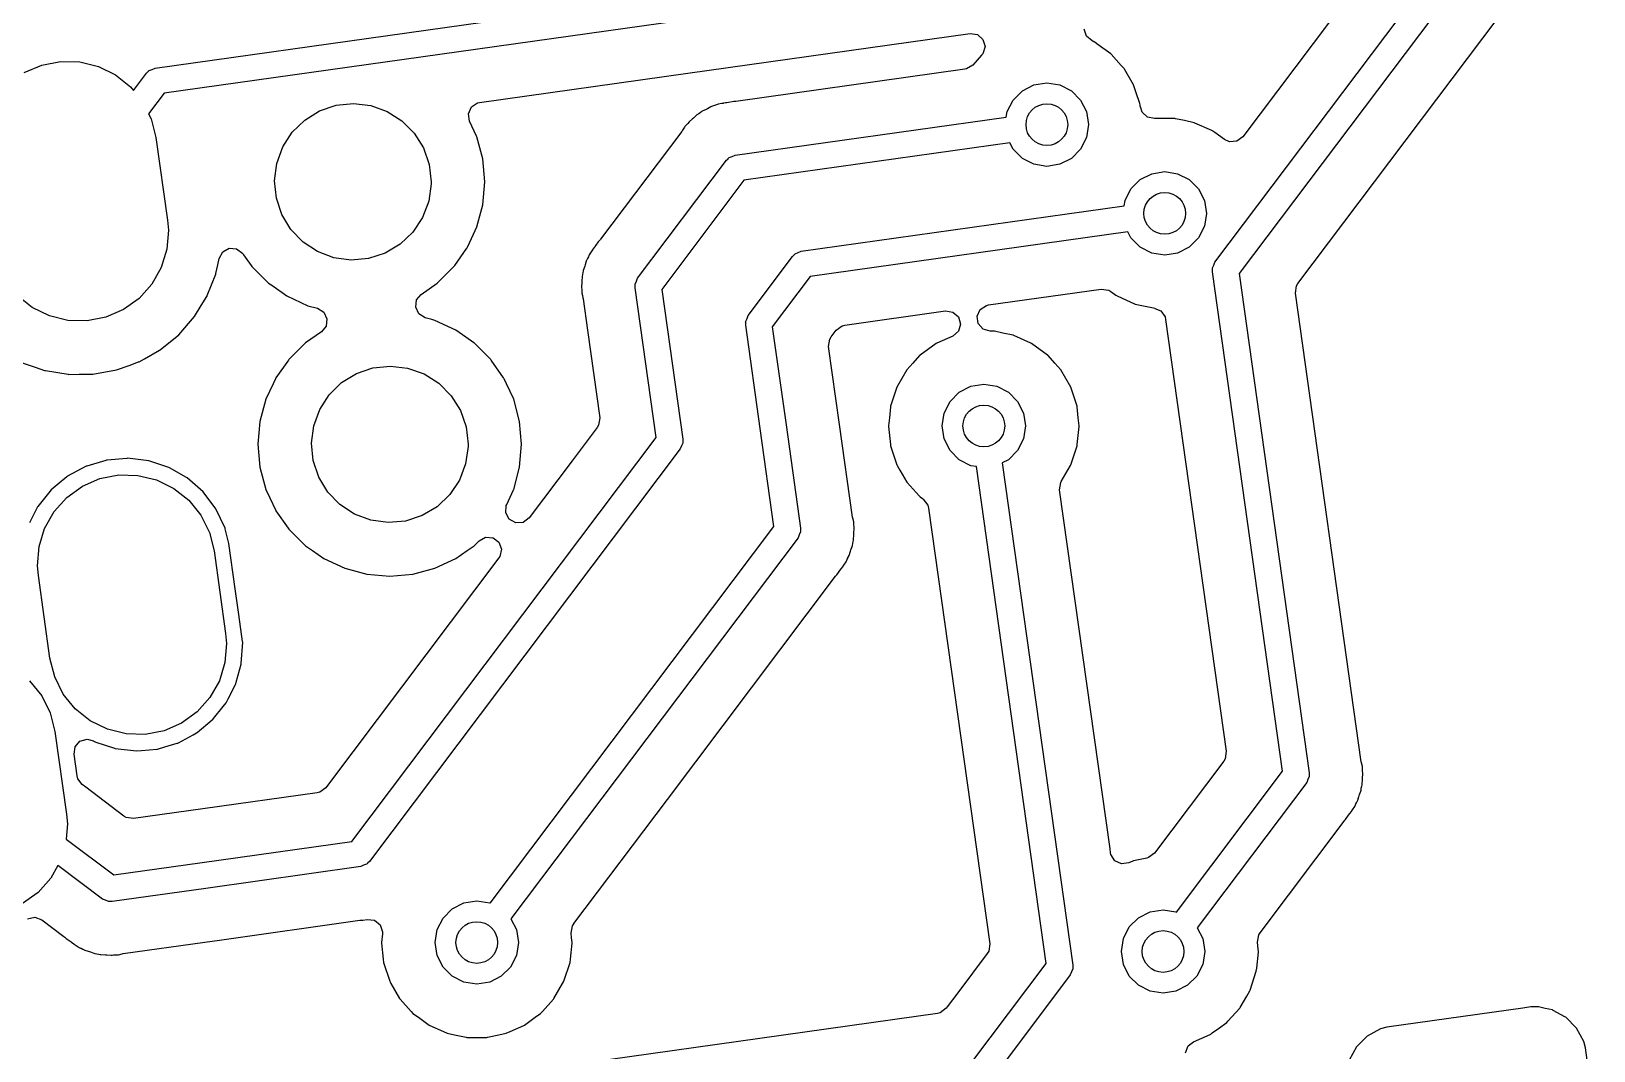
# Model space of a CAD drawing. Extents: x 3.26 to 8.16, y -5.38 to -2.28.
# Drawn here: x 3.858 to 4.448, y -3.529 to -3.144 of the extents above; entities that cross this region are included whole.
import ezdxf

# ---------------------------------------------------------------- set-up
doc = ezdxf.new("R2010")
doc.units = 0
doc.header["$MEASUREMENT"] = 0
doc.layers.add('BLACK', color=7, linetype='CONTINUOUS')

msp = doc.modelspace()

# ---------------------------------------------------------------- linework, layer by layer
at = {"layer": 'BLACK', "linetype": 'CONTINUOUS'}
for p, q in [((4.30472, -3.23127), (4.52451, -2.93959)), ((4.49838, -2.941), (4.31521, -3.18408)), ((4.53228, -2.94564), (4.31381, -3.23556)), ((4.33602, -3.23935), (4.50147, -3.01979)), ((3.90489, -3.15813), (4.31171, -3.10095)), ((4.3151, -3.11042), (3.90828, -3.16759)), ((4.10591, -3.16003), (4.21232, -3.14508)), ((4.21232, -3.14508), (4.21509, -3.14548)), ((4.21509, -3.14548), (4.21719, -3.14732)), ((4.21719, -3.14732), (4.21797, -3.15001)), ((4.25623, -3.14606), (4.25542, -3.14338)), ((4.25836, -3.14787), (4.25623, -3.14606)), ((4.2167, -3.15331), (4.21338, -3.157)), ((4.21718, -3.15269), (4.2167, -3.15331)), ((4.21797, -3.15001), (4.21718, -3.15269)), ((4.25837, -3.14787), (4.25836, -3.14787)), ((4.25906, -3.14818), (4.25837, -3.14787)), ((4.25929, -3.14828), (4.25906, -3.14818)), ((4.25906, -3.14818), (4.25906, -3.14818)), ((4.2595, -3.14844), (4.25929, -3.14828)), ((4.26069, -3.1493), (4.2595, -3.14844)), ((4.2595, -3.14844), (4.2595, -3.14844)), ((4.26538, -3.1527), (4.26069, -3.1493)), ((4.26555, -3.1529), (4.26538, -3.1527)), ((4.26935, -3.15712), (4.26555, -3.1529)), ((4.26555, -3.1529), (4.26555, -3.1529)), ((3.85555, -3.15985), (3.86219, -3.15698)), ((3.86219, -3.15698), (3.86928, -3.1556)), ((3.86928, -3.1556), (3.87651, -3.15578)), ((3.87651, -3.15578), (3.88353, -3.1575)), ((3.88353, -3.1575), (3.89001, -3.1607)), ((3.90227, -3.15942), (3.90237, -3.15927)), ((3.90237, -3.15927), (3.90247, -3.15922)), ((3.90247, -3.15922), (3.90265, -3.15905)), ((3.90265, -3.15905), (3.90379, -3.15863)), ((3.90379, -3.15863), (3.90489, -3.15813)), ((4.21038, -3.15859), (4.12395, -3.17074)), ((4.211, -3.15846), (4.21038, -3.15859)), ((4.21338, -3.157), (4.211, -3.15846)), ((4.27041, -3.15829), (4.26935, -3.15712)), ((4.27054, -3.15851), (4.27041, -3.15829)), ((4.27396, -3.16444), (4.27054, -3.15851)), ((3.89001, -3.1607), (3.89566, -3.16521)), ((3.89675, -3.16655), (3.90165, -3.16004)), ((3.90165, -3.16004), (3.90227, -3.15942)), ((4.02731, -3.17108), (4.10591, -3.16003)), ((4.23206, -3.16669), (4.23645, -3.16445)), ((4.23645, -3.16445), (4.24131, -3.16368)), ((4.24131, -3.16368), (4.24618, -3.16445)), ((4.24618, -3.16445), (4.25057, -3.16669)), ((4.27417, -3.1648), (4.27396, -3.16444)), ((4.27491, -3.16708), (4.27417, -3.1648)), ((3.89566, -3.16521), (3.89675, -3.16655)), ((3.90828, -3.16759), (3.90246, -3.17532)), ((4.12321, -3.17075), (4.12057, -3.17121)), ((4.12351, -3.17078), (4.12321, -3.17075)), ((4.12395, -3.17074), (4.12351, -3.17078)), ((4.22633, -3.17456), (4.22857, -3.17017)), ((4.22857, -3.17017), (4.23206, -3.16669)), ((4.25057, -3.16669), (4.25405, -3.17017)), ((4.25405, -3.17017), (4.25629, -3.17456)), ((4.27632, -3.17143), (4.27491, -3.16708)), ((3.90246, -3.17532), (3.90345, -3.17729)), ((3.96135, -3.17774), (3.96695, -3.17429)), ((3.96695, -3.17429), (3.97318, -3.17217)), ((3.97318, -3.17217), (3.97973, -3.17148)), ((3.97973, -3.17148), (3.98627, -3.17226)), ((3.98627, -3.17226), (3.99247, -3.17447)), ((3.99247, -3.17447), (3.99803, -3.178)), ((4.02309, -3.17532), (4.02423, -3.17277)), ((4.02351, -3.17809), (4.02309, -3.17532)), ((4.02423, -3.17277), (4.02657, -3.17124)), ((4.02657, -3.17124), (4.02731, -3.17108)), ((4.10804, -3.17695), (4.10769, -3.17725)), ((4.10907, -3.17595), (4.10804, -3.17695)), ((4.10929, -3.17574), (4.10907, -3.17595)), ((4.10907, -3.17595), (4.10907, -3.17595)), ((4.10999, -3.17534), (4.10929, -3.17574)), ((4.11063, -3.17491), (4.10999, -3.17534)), ((4.11101, -3.1746), (4.11063, -3.17491)), ((4.11125, -3.17441), (4.11101, -3.1746)), ((4.11101, -3.1746), (4.11101, -3.1746)), ((4.11284, -3.1737), (4.11125, -3.17441)), ((4.11326, -3.17348), (4.11284, -3.1737)), ((4.1145, -3.17278), (4.11326, -3.17348)), ((4.11477, -3.17262), (4.1145, -3.17278)), ((4.1145, -3.17278), (4.1145, -3.17278)), ((4.11554, -3.17242), (4.11477, -3.17262)), ((4.11627, -3.17215), (4.11554, -3.17242)), ((4.117, -3.17183), (4.11627, -3.17215)), ((4.11731, -3.17177), (4.117, -3.17183)), ((4.11872, -3.17153), (4.11731, -3.17177)), ((4.11731, -3.17177), (4.11731, -3.17177)), ((4.11917, -3.17143), (4.11872, -3.17153)), ((4.11933, -3.17139), (4.11917, -3.17143)), ((4.11917, -3.17143), (4.11917, -3.17143)), ((4.11948, -3.17137), (4.11933, -3.17139)), ((4.12012, -3.17128), (4.11948, -3.17136)), ((4.11948, -3.17136), (4.11948, -3.17137)), ((4.12042, -3.17123), (4.12012, -3.17128)), ((4.12057, -3.17121), (4.12042, -3.17123)), ((4.12367, -3.19099), (4.22601, -3.17661)), ((4.22601, -3.17661), (4.22633, -3.17456)), ((4.25629, -3.17456), (4.25706, -3.17943)), ((4.27649, -3.17195), (4.27632, -3.17143)), ((4.27656, -3.17262), (4.27649, -3.17195)), ((4.27658, -3.17278), (4.27656, -3.17262)), ((4.27724, -3.17478), (4.27658, -3.17278)), ((4.27928, -3.17669), (4.27724, -3.17478)), ((4.28196, -3.17718), (4.27928, -3.17669)), ((3.90345, -3.17729), (3.90522, -3.18429)), ((3.95308, -3.18788), (3.95664, -3.18235)), ((3.95664, -3.18235), (3.96135, -3.17774)), ((3.99803, -3.178), (4.00266, -3.18267)), ((4.00266, -3.18267), (4.00615, -3.18825)), ((4.02617, -3.1838), (4.02351, -3.17809)), ((4.10358, -3.18198), (4.07291, -3.22269)), ((4.10385, -3.1816), (4.10358, -3.18198)), ((4.1046, -3.18038), (4.10385, -3.1816)), ((4.10476, -3.18011), (4.1046, -3.18038)), ((4.1046, -3.18038), (4.1046, -3.18038)), ((4.10533, -3.17956), (4.10476, -3.18011)), ((4.10585, -3.17898), (4.10533, -3.17956)), ((4.10633, -3.17834), (4.10585, -3.17898)), ((4.10769, -3.17725), (4.10633, -3.17834)), ((4.25706, -3.17943), (4.25629, -3.1843)), ((4.28202, -3.17717), (4.28196, -3.17718)), ((4.28954, -3.17717), (4.28202, -3.17717)), ((4.28979, -3.17722), (4.28954, -3.17717)), ((4.29321, -3.17795), (4.28979, -3.17722)), ((4.28979, -3.17722), (4.28979, -3.17722)), ((4.29689, -3.17873), (4.29321, -3.17795)), ((4.29713, -3.17884), (4.29689, -3.17873)), ((4.30352, -3.18168), (4.29713, -3.17884)), ((4.29713, -3.17884), (4.29713, -3.17884)), ((4.30376, -3.18179), (4.30352, -3.18168)), ((4.30352, -3.18168), (4.30352, -3.18168)), ((4.30397, -3.18194), (4.30376, -3.18179)), ((4.30463, -3.18242), (4.30397, -3.18194)), ((4.30397, -3.18194), (4.30397, -3.18194)), ((4.30833, -3.18511), (4.30463, -3.18242)), ((3.90522, -3.18429), (3.9096, -3.21548)), ((3.95082, -3.19406), (3.95308, -3.18788)), ((4.00615, -3.18825), (4.00832, -3.19447)), ((4.02626, -3.184), (4.02617, -3.1838)), ((4.02617, -3.1838), (4.02617, -3.1838)), ((4.02851, -3.19237), (4.02626, -3.184)), ((4.22738, -3.18636), (4.12705, -3.20046)), ((4.22857, -3.18869), (4.22738, -3.18636)), ((4.23206, -3.19217), (4.22857, -3.18869)), ((4.25405, -3.18869), (4.25057, -3.19217)), ((4.25629, -3.1843), (4.25405, -3.18869)), ((4.31018, -3.18594), (4.30833, -3.18511)), ((4.31296, -3.18575), (4.31018, -3.18594)), ((4.31521, -3.18408), (4.31296, -3.18575)), ((3.95, -3.2006), (3.95082, -3.19406)), ((4.00832, -3.19447), (4.00905, -3.20101)), ((4.02926, -3.20101), (4.02851, -3.19237)), ((4.08691, -3.23737), (4.12042, -3.1929)), ((4.12042, -3.1929), (4.12104, -3.19229)), ((4.12104, -3.19229), (4.12114, -3.19214)), ((4.12114, -3.19214), (4.12124, -3.19209)), ((4.12124, -3.19209), (4.12142, -3.19191)), ((4.12142, -3.19191), (4.12256, -3.19149)), ((4.12256, -3.19149), (4.12367, -3.19099)), ((4.23645, -3.19441), (4.23206, -3.19217)), ((4.24131, -3.19518), (4.23645, -3.19441)), ((4.24618, -3.19441), (4.24131, -3.19518)), ((4.25057, -3.19217), (4.24618, -3.19441)), ((4.12705, -3.20046), (4.096, -3.24167)), ((4.27304, -3.20368), (4.27652, -3.2002)), ((4.27652, -3.2002), (4.28091, -3.19796)), ((4.28091, -3.19796), (4.28578, -3.19719)), ((4.28578, -3.19719), (4.29064, -3.19796)), ((4.29064, -3.19796), (4.29503, -3.2002)), ((4.29503, -3.2002), (4.29852, -3.20368)), ((3.95064, -3.20715), (3.95, -3.2006)), ((4.00904, -3.20183), (4.00812, -3.20835)), ((4.00905, -3.20101), (4.00904, -3.20183)), ((4.02851, -3.20964), (4.02926, -3.20101)), ((4.2708, -3.20807), (4.27304, -3.20368)), ((4.29852, -3.20368), (4.30076, -3.20807)), ((3.95272, -3.21339), (3.95064, -3.20715)), ((4.00812, -3.20835), (4.00579, -3.2145)), ((4.02626, -3.21802), (4.02851, -3.20964)), ((4.14864, -3.22724), (4.27048, -3.21012)), ((4.27048, -3.21012), (4.2708, -3.20807)), ((4.30076, -3.20807), (4.30153, -3.21294)), ((3.9096, -3.21548), (3.90992, -3.21921)), ((3.95613, -3.21902), (3.95272, -3.21339)), ((4.00579, -3.2145), (4.00214, -3.21999)), ((4.02496, -3.2208), (4.02626, -3.21802)), ((4.30076, -3.2178), (4.29852, -3.22219)), ((4.30153, -3.21294), (4.30076, -3.2178)), ((3.90992, -3.21921), (3.90934, -3.22641)), ((3.9607, -3.22376), (3.95613, -3.21902)), ((3.96621, -3.22736), (3.9607, -3.22376)), ((4.00214, -3.21999), (3.99738, -3.22453)), ((4.02269, -3.22568), (4.02496, -3.2208)), ((4.0721, -3.22364), (4.07121, -3.22489)), ((4.07228, -3.22338), (4.0721, -3.22364)), ((4.0721, -3.22364), (4.0721, -3.22364)), ((4.07251, -3.22319), (4.07228, -3.22338)), ((4.07279, -3.22285), (4.07251, -3.22319)), ((4.07291, -3.22269), (4.07279, -3.22285)), ((4.27185, -3.21986), (4.15203, -3.2367)), ((4.27304, -3.22219), (4.27185, -3.21986)), ((4.27652, -3.22568), (4.27304, -3.22219)), ((4.29852, -3.22219), (4.29503, -3.22568)), ((3.90934, -3.22641), (3.90722, -3.23332)), ((3.92855, -3.23235), (3.92907, -3.22989)), ((3.92907, -3.22989), (3.9304, -3.22743)), ((3.9304, -3.22743), (3.93284, -3.22608)), ((3.93284, -3.22608), (3.93563, -3.22626)), ((3.93563, -3.22626), (3.93799, -3.22807)), ((3.93799, -3.22807), (3.93831, -3.22853)), ((3.93831, -3.22853), (3.94114, -3.23258)), ((3.97238, -3.22966), (3.96621, -3.22736)), ((3.97891, -3.23053), (3.97238, -3.22966)), ((3.98546, -3.22993), (3.97891, -3.23053)), ((3.99172, -3.2279), (3.98546, -3.22993)), ((3.99738, -3.22453), (3.99172, -3.2279)), ((4.01791, -3.23258), (4.02247, -3.22605)), ((4.02247, -3.22605), (4.0226, -3.22588)), ((4.02247, -3.22605), (4.02247, -3.22605)), ((4.0226, -3.22588), (4.02269, -3.22568)), ((4.02269, -3.22568), (4.02269, -3.22568)), ((4.06803, -3.22998), (4.06779, -3.2304)), ((4.06836, -3.22928), (4.06803, -3.22998)), ((4.06854, -3.22882), (4.06836, -3.22928)), ((4.06865, -3.22853), (4.06854, -3.22882)), ((4.06854, -3.22882), (4.06854, -3.22882)), ((4.06965, -3.22711), (4.06865, -3.22853)), ((4.0699, -3.22671), (4.06965, -3.22711)), ((4.06998, -3.22658), (4.0699, -3.22671)), ((4.0699, -3.22671), (4.0699, -3.22671)), ((4.0699, -3.22671), (4.0699, -3.22671)), ((4.07007, -3.22645), (4.06998, -3.22658)), ((4.07064, -3.2257), (4.07007, -3.22645)), ((4.07007, -3.22645), (4.07007, -3.22645)), ((4.07073, -3.22557), (4.07064, -3.2257)), ((4.07082, -3.22544), (4.07073, -3.22557)), ((4.07121, -3.22489), (4.07082, -3.22544)), ((4.12864, -3.25139), (4.14539, -3.22915)), ((4.14539, -3.22915), (4.14602, -3.22854)), ((4.14602, -3.22854), (4.14611, -3.22838)), ((4.14611, -3.22838), (4.14622, -3.22834)), ((4.14622, -3.22834), (4.1464, -3.22816)), ((4.1464, -3.22816), (4.14753, -3.22774)), ((4.14753, -3.22774), (4.14864, -3.22724)), ((4.28091, -3.22791), (4.27652, -3.22568)), ((4.28578, -3.22868), (4.28091, -3.22791)), ((4.29064, -3.22791), (4.28578, -3.22868)), ((4.29503, -3.22568), (4.29064, -3.22791)), ((3.90722, -3.23332), (3.90368, -3.23962)), ((3.92458, -3.2439), (3.92777, -3.23585)), ((3.92777, -3.23585), (3.92785, -3.23565)), ((3.92785, -3.23565), (3.92855, -3.23235)), ((3.94114, -3.23258), (3.94142, -3.23298)), ((3.94142, -3.23298), (3.94755, -3.23911)), ((4.01149, -3.23911), (4.01762, -3.23298)), ((4.01762, -3.23298), (4.01791, -3.23258)), ((4.06632, -3.23521), (4.06617, -3.23598)), ((4.06637, -3.23473), (4.06632, -3.23521)), ((4.06641, -3.23442), (4.06637, -3.23473)), ((4.06637, -3.23473), (4.06637, -3.23473)), ((4.06703, -3.23279), (4.06641, -3.23442)), ((4.06717, -3.23235), (4.06703, -3.23279)), ((4.06755, -3.23097), (4.06717, -3.23235)), ((4.06763, -3.23067), (4.06755, -3.23097)), ((4.06755, -3.23097), (4.06755, -3.23097)), ((4.06779, -3.2304), (4.06763, -3.23067)), ((4.06779, -3.2304), (4.06779, -3.2304)), ((4.30374, -3.23386), (4.30378, -3.23376)), ((4.30378, -3.23404), (4.30374, -3.23386)), ((4.30378, -3.2335), (4.30429, -3.2324)), ((4.30378, -3.23376), (4.30378, -3.2335)), ((4.30378, -3.23491), (4.30378, -3.23404)), ((4.33025, -3.42329), (4.30378, -3.23491)), ((4.30429, -3.2324), (4.30472, -3.23127)), ((4.31381, -3.23556), (4.34028, -3.42394)), ((3.90368, -3.23962), (3.89886, -3.24501)), ((3.94755, -3.23911), (3.94773, -3.23923)), ((3.94773, -3.23923), (3.94773, -3.23923)), ((3.94773, -3.23923), (3.9489, -3.24005)), ((3.9489, -3.24005), (3.95466, -3.24408)), ((4.00526, -3.24347), (4.01132, -3.23923)), ((4.01132, -3.23923), (4.01149, -3.23911)), ((4.01132, -3.23923), (4.01132, -3.23923)), ((4.0659, -3.23895), (4.06571, -3.24068)), ((4.06571, -3.24068), (4.06575, -3.24099)), ((4.06575, -3.24099), (4.06575, -3.24099)), ((4.06575, -3.24099), (4.06582, -3.24147)), ((4.06582, -3.24147), (4.06586, -3.24225)), ((4.06593, -3.23849), (4.0659, -3.23895)), ((4.06596, -3.23675), (4.06593, -3.23845)), ((4.06593, -3.23845), (4.06593, -3.23849)), ((4.06617, -3.23598), (4.06596, -3.23675)), ((4.08594, -3.23996), (4.08597, -3.23986)), ((4.08597, -3.24014), (4.08594, -3.23996)), ((4.08597, -3.23986), (4.08598, -3.23961)), ((4.08597, -3.24102), (4.08597, -3.24014)), ((4.09391, -3.29748), (4.08597, -3.24102)), ((4.08598, -3.23961), (4.08649, -3.23851)), ((4.08649, -3.23851), (4.08691, -3.23737)), ((4.096, -3.24167), (4.10394, -3.29813)), ((4.15203, -3.2367), (4.13773, -3.25568)), ((4.21923, -3.24748), (4.26185, -3.24149)), ((4.26185, -3.24149), (4.26462, -3.24189)), ((4.33507, -3.24302), (4.33548, -3.24026)), ((4.33548, -3.24026), (4.33602, -3.23935)), ((3.85853, -3.2484), (3.85289, -3.24389)), ((3.89886, -3.24501), (3.893, -3.24924)), ((3.91978, -3.25184), (3.92233, -3.24765)), ((3.92233, -3.24765), (3.92439, -3.24427)), ((3.92439, -3.24427), (3.9245, -3.24409)), ((3.92439, -3.24427), (3.92439, -3.24427)), ((3.9245, -3.24409), (3.92458, -3.2439)), ((3.92458, -3.2439), (3.92458, -3.2439)), ((3.95466, -3.24408), (3.96251, -3.24774)), ((4.00322, -3.24836), (4.00355, -3.24558)), ((4.00355, -3.24558), (4.00526, -3.24347)), ((4.06586, -3.24225), (4.06585, -3.24305)), ((4.06585, -3.24305), (4.06607, -3.24396)), ((4.06607, -3.24396), (4.06625, -3.24474)), ((4.06625, -3.24474), (4.06634, -3.2452)), ((4.06634, -3.2452), (4.06799, -3.25696)), ((4.21617, -3.24914), (4.21852, -3.24763)), ((4.21852, -3.24763), (4.21923, -3.24748)), ((4.26462, -3.24189), (4.26546, -3.24238)), ((4.26546, -3.24238), (4.26729, -3.24372)), ((4.26729, -3.24372), (4.2678, -3.24408)), ((4.2678, -3.24408), (4.26803, -3.24419)), ((4.26803, -3.24419), (4.26803, -3.24419)), ((4.26803, -3.24419), (4.27275, -3.24629)), ((4.27275, -3.24629), (4.27466, -3.24714)), ((4.27466, -3.24714), (4.28157, -3.24861)), ((4.35991, -3.41976), (4.33507, -3.24302)), ((3.86502, -3.25159), (3.85853, -3.2484)), ((3.87204, -3.25331), (3.86502, -3.25159)), ((3.87927, -3.25349), (3.87204, -3.25331)), ((3.88636, -3.25211), (3.87927, -3.25349)), ((3.893, -3.24924), (3.88636, -3.25211)), ((3.91382, -3.25869), (3.91978, -3.25184)), ((3.96251, -3.24774), (3.96614, -3.24872)), ((3.96614, -3.24872), (3.96853, -3.25017)), ((3.96853, -3.25017), (3.96975, -3.25269)), ((3.96975, -3.25269), (3.96942, -3.25546)), ((4.00444, -3.25087), (4.00322, -3.24836)), ((4.00683, -3.25233), (4.00444, -3.25087)), ((4.00935, -3.253), (4.00683, -3.25233)), ((4.01045, -3.2533), (4.00935, -3.253)), ((4.01831, -3.25696), (4.01045, -3.2533)), ((4.1277, -3.25362), (4.12821, -3.25252)), ((4.12821, -3.25252), (4.12864, -3.25139)), ((4.16506, -3.25509), (4.20309, -3.24974)), ((4.20309, -3.24974), (4.20586, -3.25015)), ((4.20586, -3.25015), (4.20796, -3.25199)), ((4.20796, -3.25199), (4.20874, -3.25467)), ((4.21501, -3.25168), (4.21617, -3.24914)), ((4.21541, -3.25445), (4.21501, -3.25168)), ((4.28157, -3.24861), (4.28202, -3.2487)), ((4.28202, -3.2487), (4.282, -3.24877)), ((4.282, -3.24877), (4.28428, -3.24971)), ((4.28428, -3.24971), (4.28588, -3.252)), ((4.28588, -3.252), (4.28608, -3.25289)), ((4.28608, -3.25289), (4.30899, -3.41583)), ((3.90679, -3.26443), (3.91382, -3.25869)), ((3.9677, -3.25757), (3.96165, -3.26181)), ((3.96942, -3.25546), (3.9677, -3.25757)), ((4.02208, -3.2596), (4.01831, -3.25696)), ((4.06799, -3.25696), (4.07264, -3.29002)), ((4.12766, -3.25398), (4.1277, -3.25387)), ((4.1277, -3.25416), (4.12766, -3.25398)), ((4.1277, -3.25387), (4.1277, -3.25362)), ((4.1277, -3.25503), (4.1277, -3.25416)), ((4.13318, -3.29402), (4.1277, -3.25503)), ((4.13773, -3.25568), (4.14292, -3.29265)), ((4.1594, -3.26038), (4.15994, -3.25947)), ((4.15994, -3.25947), (4.16179, -3.25702)), ((4.16179, -3.25702), (4.16403, -3.25535)), ((4.16403, -3.25535), (4.16506, -3.25509)), ((4.2058, -3.25919), (4.19979, -3.26186)), ((4.20795, -3.25735), (4.2058, -3.25919)), ((4.20874, -3.25467), (4.20795, -3.25735)), ((4.21724, -3.25656), (4.21541, -3.25445)), ((4.21992, -3.25735), (4.21724, -3.25656)), ((4.22129, -3.25735), (4.21992, -3.25735)), ((4.22155, -3.2574), (4.22129, -3.25735)), ((4.2247, -3.25807), (4.22155, -3.2574)), ((4.22155, -3.2574), (4.22155, -3.2574)), ((4.22865, -3.25891), (4.2247, -3.25807)), ((4.22888, -3.25902), (4.22865, -3.25891)), ((4.23528, -3.26186), (4.22888, -3.25902)), ((4.22888, -3.25902), (4.22888, -3.25902)), ((3.90088, -3.26778), (3.90661, -3.26453)), ((3.90661, -3.26453), (3.90679, -3.26443)), ((3.96147, -3.26193), (3.95534, -3.26806)), ((3.96165, -3.26181), (3.96147, -3.26193)), ((3.96165, -3.26181), (3.96165, -3.26181)), ((4.02519, -3.26178), (4.02208, -3.2596)), ((4.02541, -3.26193), (4.02519, -3.26178)), ((4.03154, -3.26806), (4.02541, -3.26193)), ((4.15899, -3.26314), (4.1594, -3.26038)), ((4.16313, -3.29258), (4.15899, -3.26314)), ((4.19955, -3.26197), (4.19347, -3.26639)), ((4.19979, -3.26186), (4.19955, -3.26197)), ((4.19979, -3.26186), (4.19979, -3.26186)), ((4.23551, -3.26197), (4.23528, -3.26186)), ((4.23528, -3.26186), (4.23528, -3.26186)), ((4.2416, -3.26639), (4.23551, -3.26197)), ((3.8548, -3.26925), (3.85962, -3.27091)), ((3.85962, -3.27091), (3.86319, -3.27213)), ((3.89036, -3.27199), (3.89516, -3.27025)), ((3.89516, -3.27025), (3.8987, -3.26898)), ((3.8987, -3.26898), (3.8989, -3.26891)), ((3.8987, -3.26898), (3.8987, -3.26898)), ((3.8989, -3.26891), (3.90088, -3.26778)), ((3.95522, -3.26824), (3.95049, -3.27499)), ((3.95534, -3.26806), (3.95522, -3.26824)), ((3.95522, -3.26824), (3.95522, -3.26824)), ((3.98087, -3.27332), (3.9871, -3.2712)), ((3.9871, -3.2712), (3.99365, -3.27051)), ((3.99365, -3.27051), (4.00018, -3.27129)), ((4.03167, -3.26824), (4.03154, -3.26806)), ((4.03639, -3.27499), (4.03167, -3.26824)), ((4.03167, -3.26824), (4.03167, -3.26824)), ((4.19078, -3.26938), (4.18844, -3.27198)), ((4.19329, -3.26658), (4.19078, -3.26938)), ((4.19347, -3.26639), (4.19329, -3.26658)), ((4.19329, -3.26658), (4.19329, -3.26658)), ((4.24177, -3.26658), (4.2416, -3.26639)), ((4.24429, -3.26938), (4.24177, -3.26658)), ((4.24177, -3.26658), (4.24177, -3.26658)), ((4.24663, -3.27198), (4.24429, -3.26938)), ((3.86319, -3.27213), (3.86319, -3.27213)), ((3.86319, -3.27213), (3.86339, -3.2722)), ((3.86339, -3.2722), (3.8636, -3.27223)), ((3.8636, -3.27223), (3.87214, -3.27363)), ((3.87214, -3.27363), (3.87214, -3.27363)), ((3.87214, -3.27363), (3.87235, -3.27366)), ((3.87235, -3.27366), (3.8763, -3.27363)), ((3.8763, -3.27363), (3.88121, -3.27359)), ((3.88121, -3.27359), (3.88121, -3.27359)), ((3.88121, -3.27359), (3.88142, -3.27359)), ((3.88142, -3.27359), (3.89036, -3.27199)), ((3.95028, -3.27536), (3.94939, -3.27726)), ((3.95037, -3.27517), (3.95028, -3.27536)), ((3.95028, -3.27536), (3.95028, -3.27536)), ((3.95049, -3.27499), (3.95037, -3.27517)), ((3.97056, -3.28137), (3.97526, -3.27677)), ((3.97526, -3.27677), (3.98087, -3.27332)), ((4.00018, -3.27129), (4.00639, -3.2735)), ((4.00639, -3.2735), (4.01194, -3.27702)), ((4.01194, -3.27702), (4.01658, -3.28169)), ((4.03651, -3.27517), (4.03639, -3.27499)), ((4.03661, -3.27536), (4.03651, -3.27517)), ((4.03749, -3.27726), (4.03661, -3.27536)), ((4.03661, -3.27536), (4.03661, -3.27536)), ((4.18844, -3.27198), (4.18468, -3.27849)), ((4.25039, -3.27849), (4.24663, -3.27198)), ((3.9467, -3.28302), (3.94446, -3.2914)), ((3.94939, -3.27726), (3.9467, -3.28302)), ((3.96699, -3.28691), (3.97056, -3.28137)), ((4.01658, -3.28169), (4.02007, -3.28728)), ((4.04018, -3.28302), (4.03749, -3.27726)), ((4.04242, -3.2914), (4.04018, -3.28302)), ((4.18468, -3.27849), (4.18235, -3.28564)), ((4.20479, -3.28386), (4.20828, -3.28038)), ((4.20828, -3.28038), (4.21267, -3.27814)), ((4.21267, -3.27814), (4.21753, -3.27737)), ((4.21753, -3.27737), (4.2224, -3.27814)), ((4.2224, -3.27814), (4.22679, -3.28038)), ((4.22679, -3.28038), (4.23027, -3.28386)), ((4.25271, -3.28564), (4.25039, -3.27849)), ((3.96474, -3.29309), (3.96699, -3.28691)), ((4.02007, -3.28728), (4.02224, -3.29349)), ((4.18233, -3.2859), (4.18189, -3.29002)), ((4.18235, -3.28564), (4.18233, -3.2859)), ((4.18233, -3.2859), (4.18233, -3.2859)), ((4.20178, -3.29312), (4.20256, -3.28825)), ((4.20256, -3.28825), (4.20479, -3.28386)), ((4.23027, -3.28386), (4.23251, -3.28825)), ((4.23251, -3.28825), (4.23328, -3.29312)), ((4.25274, -3.2859), (4.25271, -3.28564)), ((4.25317, -3.29002), (4.25274, -3.2859)), ((4.25274, -3.2859), (4.25274, -3.2859)), ((3.94446, -3.2914), (3.94371, -3.30003)), ((3.96392, -3.29962), (3.96474, -3.29309)), ((4.02224, -3.29349), (4.02297, -3.30003)), ((4.04318, -3.30003), (4.04242, -3.2914)), ((4.07169, -3.29369), (4.06225, -3.30623)), ((4.07223, -3.29278), (4.07169, -3.29369)), ((4.07264, -3.29002), (4.07223, -3.29278)), ((4.13837, -3.33099), (4.13318, -3.29402)), ((4.13318, -3.29402), (4.13318, -3.29402)), ((4.14292, -3.29265), (4.1484, -3.33164)), ((4.16803, -3.32745), (4.16313, -3.29258)), ((4.18189, -3.29002), (4.18157, -3.29312)), ((4.18157, -3.29312), (4.18159, -3.29337)), ((4.18159, -3.29337), (4.1823, -3.30011)), ((4.20256, -3.29798), (4.20178, -3.29312)), ((4.23328, -3.29312), (4.23251, -3.29798)), ((4.25276, -3.30011), (4.25347, -3.29337)), ((4.2535, -3.29312), (4.25317, -3.29002)), ((4.25347, -3.29337), (4.2535, -3.29312)), ((3.94371, -3.30003), (3.94446, -3.30867)), ((3.96456, -3.30617), (3.96392, -3.29962)), ((3.97908, -3.44986), (4.09391, -3.29748)), ((4.02297, -3.30003), (4.02296, -3.30086)), ((4.04242, -3.30867), (4.04318, -3.30003)), ((4.10342, -3.30064), (4.10299, -3.30177)), ((4.10393, -3.29954), (4.10342, -3.30064)), ((4.10394, -3.29813), (4.10393, -3.299)), ((4.10393, -3.299), (4.10397, -3.29918)), ((4.10397, -3.29918), (4.10393, -3.29929)), ((4.10393, -3.29929), (4.10393, -3.29954)), ((4.1823, -3.30011), (4.18235, -3.30059)), ((4.18235, -3.30059), (4.18468, -3.30774)), ((4.20479, -3.30237), (4.20256, -3.29798)), ((4.23251, -3.29798), (4.23027, -3.30237)), ((4.25039, -3.30774), (4.25271, -3.30059)), ((4.25271, -3.30059), (4.25276, -3.30011)), ((3.88634, -3.30608), (3.87915, -3.30822)), ((3.88658, -3.30601), (3.88634, -3.30608)), ((3.88634, -3.30608), (3.88634, -3.30608)), ((3.88683, -3.30599), (3.88658, -3.30601)), ((3.8943, -3.30533), (3.88683, -3.30599)), ((3.88683, -3.30599), (3.88683, -3.30599)), ((3.89455, -3.30531), (3.8943, -3.30533)), ((3.8943, -3.30533), (3.8943, -3.30533)), ((3.9025, -3.30623), (3.89455, -3.30531)), ((3.9101, -3.30873), (3.9025, -3.30623)), ((3.96664, -3.31242), (3.96456, -3.30617)), ((4.10299, -3.30177), (3.98572, -3.45741)), ((4.02296, -3.30086), (4.02204, -3.30738)), ((4.06225, -3.30623), (4.04599, -3.32779)), ((4.20828, -3.30586), (4.20479, -3.30237)), ((4.21267, -3.30809), (4.20828, -3.30586)), ((4.22679, -3.30586), (4.22446, -3.30704)), ((4.23027, -3.30237), (4.22679, -3.30586)), ((3.87167, -3.31224), (3.86791, -3.31537)), ((3.87186, -3.31207), (3.87167, -3.31224)), ((3.87167, -3.31224), (3.87167, -3.31224)), ((3.87891, -3.30829), (3.87186, -3.31207)), ((3.87915, -3.30822), (3.87891, -3.30829)), ((3.87915, -3.30822), (3.87915, -3.30822)), ((3.8841, -3.31293), (3.8912, -3.31155)), ((3.8912, -3.31155), (3.89843, -3.31173)), ((3.89843, -3.31173), (3.90544, -3.31345)), ((3.91032, -3.30885), (3.9101, -3.30873)), ((3.91671, -3.31251), (3.91032, -3.30885)), ((3.91032, -3.30885), (3.91032, -3.30885)), ((3.91705, -3.31271), (3.91671, -3.31251)), ((3.94446, -3.30867), (3.9467, -3.31705)), ((3.97005, -3.31805), (3.96664, -3.31242)), ((4.02204, -3.30738), (4.0197, -3.31353)), ((4.04018, -3.31705), (4.04242, -3.30867)), ((4.18468, -3.30774), (4.18481, -3.30797)), ((4.18481, -3.30797), (4.18481, -3.30797)), ((4.18481, -3.30797), (4.18587, -3.30981)), ((4.18587, -3.30981), (4.18844, -3.31426)), ((4.21471, -3.30842), (4.21267, -3.30809)), ((4.24106, -3.49587), (4.21471, -3.30842)), ((4.22446, -3.30704), (4.25109, -3.49652)), ((4.24673, -3.31408), (4.25026, -3.30797)), ((4.25026, -3.30797), (4.25039, -3.30774)), ((4.25026, -3.30797), (4.25026, -3.30797)), ((3.86571, -3.3172), (3.86072, -3.32345)), ((3.86791, -3.31537), (3.86571, -3.3172)), ((3.87161, -3.32003), (3.87747, -3.3158)), ((3.87747, -3.3158), (3.8841, -3.31293)), ((3.90544, -3.31345), (3.91193, -3.31664)), ((3.91193, -3.31664), (3.91758, -3.32115)), ((3.92305, -3.318), (3.91705, -3.31271)), ((3.92787, -3.32439), (3.92305, -3.318)), ((3.9467, -3.31705), (3.94817, -3.32019)), ((3.97462, -3.32279), (3.97005, -3.31805)), ((4.0197, -3.31353), (4.01606, -3.31901)), ((4.03754, -3.32271), (4.04009, -3.31724)), ((4.04009, -3.31724), (4.04018, -3.31705)), ((4.04009, -3.31724), (4.04009, -3.31724)), ((4.18844, -3.31426), (4.18861, -3.31445)), ((4.18861, -3.31445), (4.18861, -3.31445)), ((4.18861, -3.31445), (4.19317, -3.31952)), ((4.24611, -3.31726), (4.24652, -3.31449)), ((4.26513, -3.4526), (4.24611, -3.31726)), ((4.24652, -3.31449), (4.24673, -3.31408)), ((3.8606, -3.32367), (3.85758, -3.32961)), ((3.86061, -3.32367), (3.8606, -3.32367)), ((3.86072, -3.32345), (3.86061, -3.32367)), ((3.86679, -3.32542), (3.87161, -3.32003)), ((3.91758, -3.32115), (3.92213, -3.32677)), ((3.94817, -3.32019), (3.95028, -3.32471)), ((3.98013, -3.32639), (3.97462, -3.32279)), ((4.01129, -3.32355), (4.00564, -3.32693)), ((4.01606, -3.31901), (4.01129, -3.32355)), ((4.03718, -3.32585), (4.03739, -3.32306)), ((4.03739, -3.32306), (4.03754, -3.32271)), ((4.19317, -3.31952), (4.19347, -3.31984)), ((4.19347, -3.31984), (4.19434, -3.32048)), ((4.19434, -3.32048), (4.1947, -3.32074)), ((4.1947, -3.32074), (4.19641, -3.32295)), ((4.19641, -3.32295), (4.1967, -3.32406)), ((4.1967, -3.32406), (4.21979, -3.48841)), ((3.86324, -3.33172), (3.86679, -3.32542)), ((3.92213, -3.32677), (3.92537, -3.33323)), ((3.9313, -3.33162), (3.92787, -3.32439)), ((3.95028, -3.32471), (3.95028, -3.32471)), ((3.95028, -3.32471), (3.95037, -3.3249)), ((3.95037, -3.3249), (3.95049, -3.32508)), ((3.95049, -3.32508), (3.95049, -3.32508)), ((3.95049, -3.32508), (3.95511, -3.33167)), ((3.9863, -3.32869), (3.98013, -3.32639)), ((3.99282, -3.32956), (3.9863, -3.32869)), ((3.99938, -3.32896), (3.99282, -3.32956)), ((4.00564, -3.32693), (3.99938, -3.32896)), ((4.03851, -3.32831), (4.03718, -3.32585)), ((4.04096, -3.32965), (4.03851, -3.32831)), ((4.04375, -3.32946), (4.04096, -3.32965)), ((4.04599, -3.32779), (4.04375, -3.32946)), ((4.16812, -3.32791), (4.16803, -3.32745)), ((4.16845, -3.3293), (4.16812, -3.32791)), ((4.16852, -3.32961), (4.16845, -3.3293)), ((4.16845, -3.3293), (4.16845, -3.3293)), ((4.16851, -3.3304), (4.16852, -3.32992)), ((4.16852, -3.32992), (4.16852, -3.32961)), ((4.16852, -3.32992), (4.16852, -3.32992)), ((3.86113, -3.33863), (3.86324, -3.33172)), ((3.92537, -3.33323), (3.92714, -3.34024)), ((3.93136, -3.33186), (3.9313, -3.33162)), ((3.9326, -3.33694), (3.93136, -3.33186)), ((3.93136, -3.33186), (3.93136, -3.33186)), ((3.95511, -3.33167), (3.95534, -3.332)), ((3.95534, -3.332), (3.96147, -3.33814)), ((4.02715, -3.3364), (4.0296, -3.33506)), ((4.0296, -3.33506), (4.03239, -3.33526)), ((4.0313, -3.47307), (4.13837, -3.33099)), ((4.03239, -3.33526), (4.03462, -3.33694)), ((4.14746, -3.33528), (4.03915, -3.47901)), ((4.14789, -3.33415), (4.14746, -3.33528)), ((4.1484, -3.33305), (4.14789, -3.33415)), ((4.1484, -3.33164), (4.1484, -3.33251)), ((4.1484, -3.33251), (4.14844, -3.33269)), ((4.14844, -3.33269), (4.1484, -3.33279)), ((4.1484, -3.33279), (4.1484, -3.33305)), ((4.16833, -3.33621), (4.16841, -3.33591)), ((4.16841, -3.33591), (4.16844, -3.33417)), ((4.16844, -3.33417), (4.16847, -3.3337)), ((4.16847, -3.3337), (4.1685, -3.33346)), ((4.1685, -3.33346), (4.16867, -3.33197)), ((4.16855, -3.33118), (4.16851, -3.3304)), ((4.16862, -3.33166), (4.16855, -3.33118)), ((4.16867, -3.33197), (4.16862, -3.33166)), ((4.16862, -3.33166), (4.16862, -3.33166)), ((3.86055, -3.34583), (3.86113, -3.33863)), ((3.92714, -3.34024), (3.93152, -3.37143)), ((3.93273, -3.33744), (3.9326, -3.33694)), ((3.93514, -3.35459), (3.93273, -3.33744)), ((3.96147, -3.33814), (3.96165, -3.33826)), ((3.96165, -3.33826), (3.96165, -3.33826)), ((3.96165, -3.33826), (3.96428, -3.3401)), ((3.96428, -3.3401), (3.96857, -3.34311)), ((4.01831, -3.34311), (4.02261, -3.3401)), ((4.02261, -3.3401), (4.02523, -3.33826)), ((4.02523, -3.33826), (4.02541, -3.33814)), ((4.02523, -3.33826), (4.02523, -3.33826)), ((4.02541, -3.33814), (4.02715, -3.3364)), ((4.03462, -3.33694), (4.0356, -3.33955)), ((4.0356, -3.33955), (4.03501, -3.34229)), ((4.16639, -3.34259), (4.16674, -3.34198)), ((4.16674, -3.34198), (4.1672, -3.3403)), ((4.1672, -3.3403), (4.16734, -3.33986)), ((4.16734, -3.33986), (4.16785, -3.33852)), ((4.16785, -3.33852), (4.16796, -3.33823)), ((4.16785, -3.33852), (4.16785, -3.33852)), ((4.16796, -3.33823), (4.16805, -3.33744)), ((4.16805, -3.33744), (4.1682, -3.33668)), ((4.1682, -3.33668), (4.16833, -3.33621)), ((4.16833, -3.33621), (4.16833, -3.33621)), ((3.86086, -3.34956), (3.86055, -3.34583)), ((3.96857, -3.34311), (3.97643, -3.34677)), ((4.03462, -3.34289), (3.97032, -3.42821)), ((3.97643, -3.34677), (3.98481, -3.34902)), ((4.00208, -3.34902), (4.01045, -3.34677)), ((4.01045, -3.34677), (4.01831, -3.34311)), ((4.03501, -3.34229), (4.03462, -3.34289)), ((4.16209, -3.34927), (4.16364, -3.34708)), ((4.16364, -3.34708), (4.16373, -3.34696)), ((4.16373, -3.34696), (4.1643, -3.3462)), ((4.1643, -3.3462), (4.16439, -3.34608)), ((4.1643, -3.3462), (4.1643, -3.3462)), ((4.16439, -3.34608), (4.16447, -3.34594)), ((4.16447, -3.34594), (4.16472, -3.34555)), ((4.16447, -3.34594), (4.16447, -3.34594)), ((4.16447, -3.34594), (4.16447, -3.34594)), ((4.16472, -3.34555), (4.16554, -3.34438)), ((4.16554, -3.34438), (4.16572, -3.34412)), ((4.16554, -3.34438), (4.16554, -3.34438)), ((4.16572, -3.34412), (4.16601, -3.34338)), ((4.16601, -3.34338), (4.16634, -3.34267)), ((4.16634, -3.34267), (4.16639, -3.34259)), ((3.86524, -3.38075), (3.86086, -3.34956)), ((3.98481, -3.34902), (3.99344, -3.34977)), ((3.99344, -3.34977), (4.00208, -3.34902)), ((4.09815, -3.43399), (4.16158, -3.34981)), ((4.16158, -3.34981), (4.16186, -3.34947)), ((4.16186, -3.34947), (4.16209, -3.34927)), ((3.93649, -3.36422), (3.93514, -3.35459)), ((3.93793, -3.37444), (3.93649, -3.36422)), ((3.93152, -3.37143), (3.93183, -3.37515)), ((3.93183, -3.37515), (3.93125, -3.38236)), ((3.93742, -3.38269), (3.93795, -3.37471)), ((3.93795, -3.37471), (3.93793, -3.37444)), ((3.86702, -3.38775), (3.86524, -3.38075)), ((3.93125, -3.38236), (3.92914, -3.38927)), ((3.93547, -3.38979), (3.93735, -3.38293)), ((3.93735, -3.38293), (3.93742, -3.38269)), ((3.93735, -3.38293), (3.93735, -3.38293)), ((3.87025, -3.39422), (3.86702, -3.38775)), ((3.85757, -3.38922), (3.86212, -3.39484)), ((3.86212, -3.39484), (3.86536, -3.4013)), ((3.8748, -3.39983), (3.87025, -3.39422)), ((3.92914, -3.38927), (3.92559, -3.39557)), ((3.93244, -3.39602), (3.93518, -3.39063)), ((3.93518, -3.39063), (3.9353, -3.39041)), ((3.93518, -3.39063), (3.93518, -3.39063)), ((3.9353, -3.39041), (3.93547, -3.38979)), ((3.88045, -3.40434), (3.8748, -3.39983)), ((3.92559, -3.39557), (3.92077, -3.40096)), ((3.92692, -3.40348), (3.93058, -3.39889)), ((3.93058, -3.39889), (3.93166, -3.39754)), ((3.93166, -3.39754), (3.93244, -3.39602)), ((3.86536, -3.4013), (3.86713, -3.40831)), ((3.88694, -3.40753), (3.88045, -3.40434)), ((3.91491, -3.40519), (3.90828, -3.40806)), ((3.92077, -3.40096), (3.91491, -3.40519)), ((3.92072, -3.40875), (3.92648, -3.40395)), ((3.92648, -3.40395), (3.92667, -3.40379)), ((3.92648, -3.40395), (3.92648, -3.40395)), ((3.92667, -3.40379), (3.92692, -3.40348)), ((3.86713, -3.40831), (3.87151, -3.4395)), ((3.87473, -3.41416), (3.87657, -3.41205)), ((3.87657, -3.41205), (3.87925, -3.41127)), ((3.87925, -3.41127), (3.8817, -3.41193)), ((3.8817, -3.41193), (3.88206, -3.41213)), ((3.88206, -3.41213), (3.88206, -3.41213)), ((3.88206, -3.41213), (3.88228, -3.41226)), ((3.88228, -3.41226), (3.88252, -3.41234)), ((3.88252, -3.41234), (3.88252, -3.41234)), ((3.88252, -3.41234), (3.88963, -3.41467)), ((3.89396, -3.40926), (3.88694, -3.40753)), ((3.90118, -3.40944), (3.89396, -3.40926)), ((3.90828, -3.40806), (3.90118, -3.40944)), ((3.91323, -3.41277), (3.91347, -3.41269)), ((3.91347, -3.41269), (3.91369, -3.41258)), ((3.91369, -3.41257), (3.91923, -3.4096)), ((3.91369, -3.41258), (3.91369, -3.41257)), ((3.91923, -3.4096), (3.92052, -3.40891)), ((3.92052, -3.40891), (3.92072, -3.40875)), ((3.92072, -3.40875), (3.92072, -3.40875)), ((3.87432, -3.41692), (3.87473, -3.41416)), ((3.87548, -3.42512), (3.87432, -3.41692)), ((3.88963, -3.41467), (3.88988, -3.41476)), ((3.88988, -3.41476), (3.89783, -3.41568)), ((3.89783, -3.41568), (3.89972, -3.41551)), ((3.89972, -3.41551), (3.90555, -3.415)), ((3.90555, -3.415), (3.9058, -3.41498)), ((3.90555, -3.415), (3.90555, -3.415)), ((3.9058, -3.41498), (3.90856, -3.41416)), ((3.90856, -3.41416), (3.91323, -3.41277)), ((3.91323, -3.41277), (3.91323, -3.41277)), ((4.30858, -3.4186), (4.30803, -3.41951)), ((4.30899, -3.41583), (4.30858, -3.4186)), ((4.30803, -3.41951), (4.28189, -3.45421)), ((4.2902, -3.47644), (4.33025, -3.42329)), ((4.34028, -3.42394), (4.34028, -3.42482)), ((4.36, -3.42022), (4.35991, -3.41976)), ((4.36033, -3.42161), (4.36, -3.42022)), ((4.3604, -3.42191), (4.36033, -3.42161)), ((4.36033, -3.42161), (4.36033, -3.42161)), ((4.36035, -3.426), (4.36054, -3.42427)), ((4.36039, -3.42222), (4.3604, -3.42191)), ((4.36039, -3.42271), (4.36039, -3.42222)), ((4.36039, -3.42222), (4.36039, -3.42222)), ((4.36043, -3.42348), (4.36039, -3.42271)), ((4.3605, -3.42396), (4.36043, -3.42348)), ((4.36054, -3.42427), (4.3605, -3.42396)), ((4.3605, -3.42396), (4.3605, -3.42396)), ((3.87574, -3.42615), (3.87548, -3.42512)), ((3.8774, -3.42839), (3.87574, -3.42615)), ((3.87874, -3.4294), (3.8774, -3.42839)), ((3.89314, -3.44025), (3.87874, -3.4294)), ((3.96932, -3.42954), (3.96708, -3.43121)), ((3.97032, -3.42821), (3.96932, -3.42954)), ((4.33934, -3.42759), (4.29805, -3.48238)), ((4.33976, -3.42645), (4.33934, -3.42759)), ((4.34027, -3.42535), (4.33976, -3.42645)), ((4.34028, -3.4251), (4.34027, -3.42535)), ((4.34028, -3.42482), (4.34031, -3.42499)), ((4.34031, -3.42499), (4.34028, -3.4251)), ((4.35984, -3.43054), (4.35993, -3.42974)), ((4.35993, -3.42974), (4.36008, -3.42898)), ((4.36008, -3.42898), (4.36021, -3.42851)), ((4.36021, -3.42851), (4.36029, -3.42821)), ((4.36021, -3.42851), (4.36021, -3.42851)), ((4.36029, -3.42821), (4.36032, -3.42647)), ((4.36032, -3.42647), (4.36035, -3.426)), ((3.96605, -3.43147), (3.92295, -3.43753)), ((3.96708, -3.43121), (3.96605, -3.43147)), ((4.06289, -3.48077), (4.09815, -3.43399)), ((4.3576, -3.43643), (4.35789, -3.43568)), ((4.35789, -3.43568), (4.35822, -3.43498)), ((4.35822, -3.43498), (4.35862, -3.43429)), ((4.35862, -3.43429), (4.35901, -3.43286)), ((4.35901, -3.43286), (4.35908, -3.43261)), ((4.35908, -3.43261), (4.35922, -3.43216)), ((4.35922, -3.43216), (4.35973, -3.43083)), ((4.35973, -3.43083), (4.35984, -3.43054)), ((4.35973, -3.43083), (4.35973, -3.43083)), ((3.87151, -3.4395), (3.87183, -3.44322)), ((3.89405, -3.44079), (3.89314, -3.44025)), ((3.89681, -3.4412), (3.89405, -3.44079)), ((3.92295, -3.43753), (3.89681, -3.4412)), ((3.92295, -3.43753), (3.92295, -3.43753)), ((4.32171, -3.48425), (4.35346, -3.44211)), ((4.35346, -3.44211), (4.35374, -3.44177)), ((4.35374, -3.44177), (4.35397, -3.44158)), ((4.35397, -3.44158), (4.35424, -3.4412)), ((4.35424, -3.4412), (4.35552, -3.43938)), ((4.35552, -3.43938), (4.35561, -3.43926)), ((4.35561, -3.43926), (4.35618, -3.43851)), ((4.35618, -3.43851), (4.35627, -3.43838)), ((4.35627, -3.43838), (4.35635, -3.43824)), ((4.35635, -3.43824), (4.3566, -3.43785)), ((4.3566, -3.43785), (4.35742, -3.43668)), ((4.35742, -3.43668), (4.3576, -3.43643)), ((4.35742, -3.43668), (4.35742, -3.43668)), ((3.87183, -3.44322), (3.87137, -3.44891)), ((3.87137, -3.44891), (3.88935, -3.46247)), ((3.92262, -3.45779), (3.97908, -3.44986)), ((4.26534, -3.45406), (4.26513, -3.4526)), ((3.86826, -3.45889), (3.86558, -3.46364)), ((3.88506, -3.47155), (3.86826, -3.45889)), ((3.88935, -3.46247), (3.92262, -3.45779)), ((3.92262, -3.45779), (3.92262, -3.45779)), ((3.98247, -3.45932), (3.92399, -3.46754)), ((3.98357, -3.45882), (3.98247, -3.45932)), ((3.98471, -3.4584), (3.98357, -3.45882)), ((3.98489, -3.45822), (3.98471, -3.4584)), ((3.98499, -3.45818), (3.98489, -3.45822)), ((3.98509, -3.45802), (3.98499, -3.45818)), ((3.98572, -3.45741), (3.98509, -3.45802)), ((4.26548, -3.45473), (4.26534, -3.45406)), ((4.26697, -3.45709), (4.26548, -3.45473)), ((4.2695, -3.45828), (4.26697, -3.45709)), ((4.27227, -3.45791), (4.2695, -3.45828)), ((4.27379, -3.45723), (4.27227, -3.45791)), ((4.27403, -3.45712), (4.27379, -3.45723)), ((4.27379, -3.45723), (4.27379, -3.45723)), ((4.27896, -3.45607), (4.27403, -3.45712)), ((4.27964, -3.45587), (4.27896, -3.45607)), ((4.28189, -3.45421), (4.27964, -3.45587)), ((3.86558, -3.46364), (3.86077, -3.46903)), ((3.86077, -3.46903), (3.8549, -3.47325)), ((3.88619, -3.47198), (3.88506, -3.47155)), ((3.92399, -3.46754), (3.8887, -3.4725)), ((3.92399, -3.46754), (3.92399, -3.46754)), ((3.88729, -3.47249), (3.88619, -3.47198)), ((3.88755, -3.47249), (3.88729, -3.47249)), ((3.88765, -3.47253), (3.88755, -3.47249)), ((3.88783, -3.47249), (3.88765, -3.47253)), ((3.8887, -3.4725), (3.88783, -3.47249)), ((4.01351, -3.4787), (4.01699, -3.47521)), ((4.01699, -3.47521), (4.02138, -3.47298)), ((4.02138, -3.47298), (4.02625, -3.4722)), ((4.02625, -3.4722), (4.03112, -3.47298)), ((4.03112, -3.47298), (4.0313, -3.47307)), ((4.27589, -3.47858), (4.28028, -3.47635)), ((4.28028, -3.47635), (4.28515, -3.47558)), ((4.28515, -3.47558), (4.29001, -3.47635)), ((4.29001, -3.47635), (4.2902, -3.47644)), ((3.85683, -3.47896), (3.85957, -3.47838)), ((3.85957, -3.47838), (3.86216, -3.47937)), ((3.86216, -3.47937), (3.87053, -3.48568)), ((3.92919, -3.48702), (3.98219, -3.47957)), ((3.98219, -3.47957), (3.98262, -3.47953)), ((3.98262, -3.47953), (3.98293, -3.47956)), ((3.98293, -3.47956), (3.98323, -3.47951)), ((3.98323, -3.47951), (3.98485, -3.47923)), ((3.98323, -3.47951), (3.98323, -3.47951)), ((3.98485, -3.47923), (3.98486, -3.47922)), ((3.98486, -3.47922), (3.98763, -3.47954)), ((3.98763, -3.47954), (3.9898, -3.48131)), ((3.9898, -3.48131), (3.99066, -3.48397)), ((4.0105, -3.48795), (4.01127, -3.48309)), ((4.01127, -3.48309), (4.01351, -3.4787)), ((4.03915, -3.47901), (4.04123, -3.48309)), ((4.04123, -3.48309), (4.042, -3.48795)), ((4.06184, -3.48438), (4.06234, -3.48163)), ((4.06234, -3.48163), (4.06281, -3.48088)), ((4.06281, -3.48088), (4.06289, -3.48077)), ((4.27017, -3.48646), (4.27241, -3.48207)), ((4.27241, -3.48207), (4.27589, -3.47858)), ((4.29805, -3.48238), (4.30012, -3.48646)), ((3.87053, -3.48568), (3.87087, -3.48596)), ((3.87087, -3.48596), (3.87107, -3.48619)), ((3.87107, -3.48619), (3.87132, -3.48637)), ((3.87132, -3.48637), (3.87132, -3.48637)), ((3.87132, -3.48637), (3.87326, -3.48773)), ((3.87326, -3.48773), (3.87338, -3.48782)), ((3.87338, -3.48782), (3.87426, -3.48849)), ((3.87426, -3.48849), (3.8744, -3.48856)), ((3.8744, -3.48856), (3.8744, -3.48856)), ((3.8744, -3.48856), (3.8744, -3.48857)), ((3.8744, -3.48857), (3.87479, -3.48882)), ((3.87479, -3.48882), (3.87622, -3.48982)), ((3.89289, -3.49213), (3.92366, -3.4878)), ((3.92366, -3.4878), (3.92919, -3.48702)), ((3.99064, -3.48463), (3.99029, -3.48795)), ((3.99029, -3.48795), (3.99031, -3.48821)), ((3.99031, -3.48821), (3.99094, -3.49417)), ((3.99066, -3.48397), (3.99064, -3.48463)), ((4.01127, -3.49282), (4.0105, -3.48795)), ((4.042, -3.48795), (4.04123, -3.49282)), ((4.06156, -3.49417), (4.06219, -3.48821)), ((4.06203, -3.4862), (4.06184, -3.48438)), ((4.06222, -3.48795), (4.06203, -3.4862)), ((4.06219, -3.48821), (4.06222, -3.48795)), ((4.21979, -3.48841), (4.21939, -3.49118)), ((4.2694, -3.49132), (4.27017, -3.48646)), ((4.30012, -3.48646), (4.30089, -3.49132)), ((4.32074, -3.48775), (4.32124, -3.485)), ((4.32102, -3.49044), (4.32074, -3.48775)), ((4.32124, -3.485), (4.32171, -3.48425)), ((3.87622, -3.48982), (3.87681, -3.49005)), ((3.87681, -3.49005), (3.87696, -3.4901)), ((3.87696, -3.4901), (3.87766, -3.49044)), ((3.87766, -3.49044), (3.87836, -3.49083)), ((3.87836, -3.49083), (3.87962, -3.49118)), ((3.87962, -3.49118), (3.88004, -3.49129)), ((3.88004, -3.49129), (3.88048, -3.49144)), ((3.88048, -3.49144), (3.88181, -3.49195)), ((3.88181, -3.49195), (3.88182, -3.49195)), ((3.88182, -3.49195), (3.88211, -3.49206)), ((3.88211, -3.49206), (3.8829, -3.49215)), ((3.8829, -3.49215), (3.88366, -3.49229)), ((3.88366, -3.49229), (3.88413, -3.49242)), ((3.88413, -3.49242), (3.88413, -3.49242)), ((3.88413, -3.49242), (3.88443, -3.49251)), ((3.88443, -3.49251), (3.88617, -3.49254)), ((3.88617, -3.49254), (3.88664, -3.49257)), ((3.88664, -3.49257), (3.88837, -3.49276)), ((3.88837, -3.49276), (3.88868, -3.49272)), ((3.88868, -3.49272), (3.88916, -3.49265)), ((3.88868, -3.49272), (3.88868, -3.49272)), ((3.88916, -3.49265), (3.88994, -3.4926)), ((3.88994, -3.4926), (3.89042, -3.49261)), ((3.89042, -3.49261), (3.89042, -3.49261)), ((3.89042, -3.49261), (3.89073, -3.49262)), ((3.89073, -3.49262), (3.89104, -3.49254)), ((3.89104, -3.49254), (3.89243, -3.49221)), ((3.89104, -3.49254), (3.89104, -3.49254)), ((3.89243, -3.49221), (3.89289, -3.49213)), ((3.99094, -3.49417), (3.99107, -3.49543)), ((4.01351, -3.49721), (4.01127, -3.49282)), ((4.04123, -3.49282), (4.03899, -3.49721)), ((4.06143, -3.49543), (4.06156, -3.49417)), ((4.21884, -3.49209), (4.20772, -3.50686)), ((4.21939, -3.49118), (4.21884, -3.49209)), ((4.27017, -3.49619), (4.2694, -3.49132)), ((4.30089, -3.49132), (4.30012, -3.49619)), ((4.32045, -3.49758), (4.32108, -3.49158)), ((4.32111, -3.49132), (4.32102, -3.49044)), ((4.32108, -3.49158), (4.32111, -3.49132)), ((3.99107, -3.49543), (3.9934, -3.50258)), ((4.01699, -3.50069), (4.01351, -3.49721)), ((4.02138, -3.50293), (4.01699, -3.50069)), ((4.03551, -3.50069), (4.03112, -3.50293)), ((4.03899, -3.49721), (4.03551, -3.50069)), ((4.05911, -3.50258), (4.06143, -3.49543)), ((4.21303, -3.53307), (4.24106, -3.49587)), ((4.25015, -3.50017), (4.22262, -3.53669)), ((4.25057, -3.49903), (4.25015, -3.50017)), ((4.25108, -3.49793), (4.25057, -3.49903)), ((4.25109, -3.49652), (4.25108, -3.4974)), ((4.25108, -3.4974), (4.25112, -3.49758)), ((4.25112, -3.49758), (4.25108, -3.49768)), ((4.25108, -3.49768), (4.25108, -3.49793)), ((4.27241, -3.50058), (4.27017, -3.49619)), ((4.27589, -3.50406), (4.27241, -3.50058)), ((4.29789, -3.50058), (4.2944, -3.50406)), ((4.30012, -3.49619), (4.29789, -3.50058)), ((4.318, -3.50595), (4.32032, -3.4988)), ((4.32032, -3.4988), (4.32045, -3.49758)), ((3.9934, -3.50258), (3.99353, -3.50281)), ((3.99353, -3.50281), (3.99353, -3.50281)), ((3.99353, -3.50281), (3.99387, -3.5034)), ((3.99387, -3.5034), (3.99716, -3.50909)), ((4.02625, -3.5037), (4.02138, -3.50293)), ((4.03112, -3.50293), (4.02625, -3.5037)), ((4.05535, -3.50909), (4.05863, -3.5034)), ((4.05863, -3.5034), (4.05898, -3.50281)), ((4.05898, -3.50281), (4.05911, -3.50258)), ((4.05898, -3.50281), (4.05898, -3.50281)), ((4.20772, -3.50686), (4.20367, -3.51223)), ((4.28028, -3.5063), (4.27589, -3.50406)), ((4.28515, -3.50707), (4.28028, -3.5063)), ((4.29001, -3.5063), (4.28515, -3.50707)), ((4.2944, -3.50406), (4.29001, -3.5063)), ((4.31668, -3.50824), (4.31787, -3.50618)), ((4.31787, -3.50618), (4.318, -3.50595)), ((4.31787, -3.50618), (4.31787, -3.50618)), ((3.99716, -3.50909), (3.99733, -3.50929)), ((3.99733, -3.50929), (3.99733, -3.50929)), ((3.99733, -3.50929), (4.00151, -3.51393)), ((4.05099, -3.51393), (4.05517, -3.50929)), ((4.05517, -3.50929), (4.05535, -3.50909)), ((4.05517, -3.50929), (4.05517, -3.50929)), ((4.20327, -3.51276), (4.20102, -3.51443)), ((4.20367, -3.51223), (4.20327, -3.51276)), ((4.30962, -3.5176), (4.31407, -3.51266)), ((4.31407, -3.51266), (4.31424, -3.51246)), ((4.31407, -3.51266), (4.31407, -3.51266)), ((4.31424, -3.51246), (4.31668, -3.50824)), ((4.42091, -3.51266), (4.36955, -3.51988)), ((4.42385, -3.51224), (4.42091, -3.51266)), ((4.42398, -3.51223), (4.42385, -3.51224)), ((4.42385, -3.51224), (4.42385, -3.51224)), ((4.42525, -3.51219), (4.42398, -3.51223)), ((4.42613, -3.51216), (4.42525, -3.51219)), ((4.42644, -3.51215), (4.42613, -3.51216)), ((4.42613, -3.51216), (4.42613, -3.51216)), ((4.42675, -3.51222), (4.42644, -3.51215)), ((4.42931, -3.51278), (4.42675, -3.51222)), ((4.42675, -3.51222), (4.42675, -3.51222)), ((4.43204, -3.51339), (4.42931, -3.51278)), ((4.19999, -3.51469), (3.9192, -3.55415)), ((4.00151, -3.51393), (4.00219, -3.51468)), ((4.00219, -3.51468), (4.00423, -3.51616)), ((4.00423, -3.51616), (4.00777, -3.51873)), ((4.00777, -3.51873), (4.00827, -3.5191)), ((4.04423, -3.5191), (4.04474, -3.51873)), ((4.04474, -3.51873), (4.04828, -3.51616)), ((4.04828, -3.51616), (4.05032, -3.51468)), ((4.05032, -3.51468), (4.05099, -3.51393)), ((4.20102, -3.51443), (4.19999, -3.51469)), ((4.306, -3.52039), (4.30921, -3.51805)), ((4.30921, -3.51805), (4.30962, -3.5176)), ((4.43235, -3.51356), (4.43204, -3.51339)), ((4.43675, -3.51599), (4.43235, -3.51356)), ((4.43235, -3.51356), (4.43235, -3.51356)), ((4.43706, -3.51616), (4.43675, -3.51599)), ((4.43675, -3.51599), (4.43675, -3.51599)), ((4.44111, -3.52023), (4.43706, -3.51616)), ((4.00827, -3.5191), (4.00851, -3.5192)), ((4.00851, -3.5192), (4.00851, -3.5192)), ((4.00851, -3.5192), (4.01366, -3.5215)), ((4.01366, -3.5215), (4.01514, -3.52216)), ((4.01514, -3.52216), (4.01789, -3.52274)), ((4.01789, -3.52274), (4.02224, -3.52367)), ((4.02224, -3.52367), (4.02224, -3.52367)), ((4.02224, -3.52367), (4.02249, -3.52372)), ((4.02249, -3.52372), (4.03001, -3.52372)), ((4.03001, -3.52372), (4.03026, -3.52367)), ((4.03026, -3.52367), (4.03461, -3.52274)), ((4.03026, -3.52367), (4.03026, -3.52367)), ((4.03461, -3.52274), (4.03737, -3.52216)), ((4.03737, -3.52216), (4.03885, -3.5215)), ((4.03885, -3.5215), (4.044, -3.5192)), ((4.044, -3.5192), (4.04423, -3.5191)), ((4.044, -3.5192), (4.044, -3.5192)), ((4.29658, -3.52538), (4.30289, -3.52258)), ((4.30289, -3.52258), (4.30313, -3.52247)), ((4.30289, -3.52258), (4.30289, -3.52258)), ((4.30313, -3.52247), (4.30371, -3.52205)), ((4.30371, -3.52205), (4.306, -3.52039)), ((4.36187, -3.52347), (4.36033, -3.525)), ((4.36212, -3.52322), (4.36187, -3.52347)), ((4.36187, -3.52347), (4.36187, -3.52347)), ((4.36716, -3.52048), (4.36212, -3.52322)), ((4.36955, -3.51988), (4.36716, -3.52048)), ((4.44385, -3.52526), (4.44111, -3.52023)), ((4.29365, -3.52954), (4.29464, -3.52693)), ((4.29464, -3.52693), (4.29658, -3.52538)), ((4.35806, -3.52726), (4.35529, -3.53229)), ((4.36033, -3.525), (4.35806, -3.52726)), ((4.44445, -3.52765), (4.44385, -3.52526)), ((4.44721, -3.54729), (4.44445, -3.52765))]:
    msp.add_line(p, q, dxfattribs=at)
at = {"layer": 'BLACK'}
for centre in [(4.24131, -3.17943), (4.28578, -3.21294), (4.21753, -3.29312), (4.02625, -3.48795), (4.28515, -3.49132)]:
    msp.add_circle(centre, 0.00787, dxfattribs=at)

doc.saveas('drawing.dxf')
